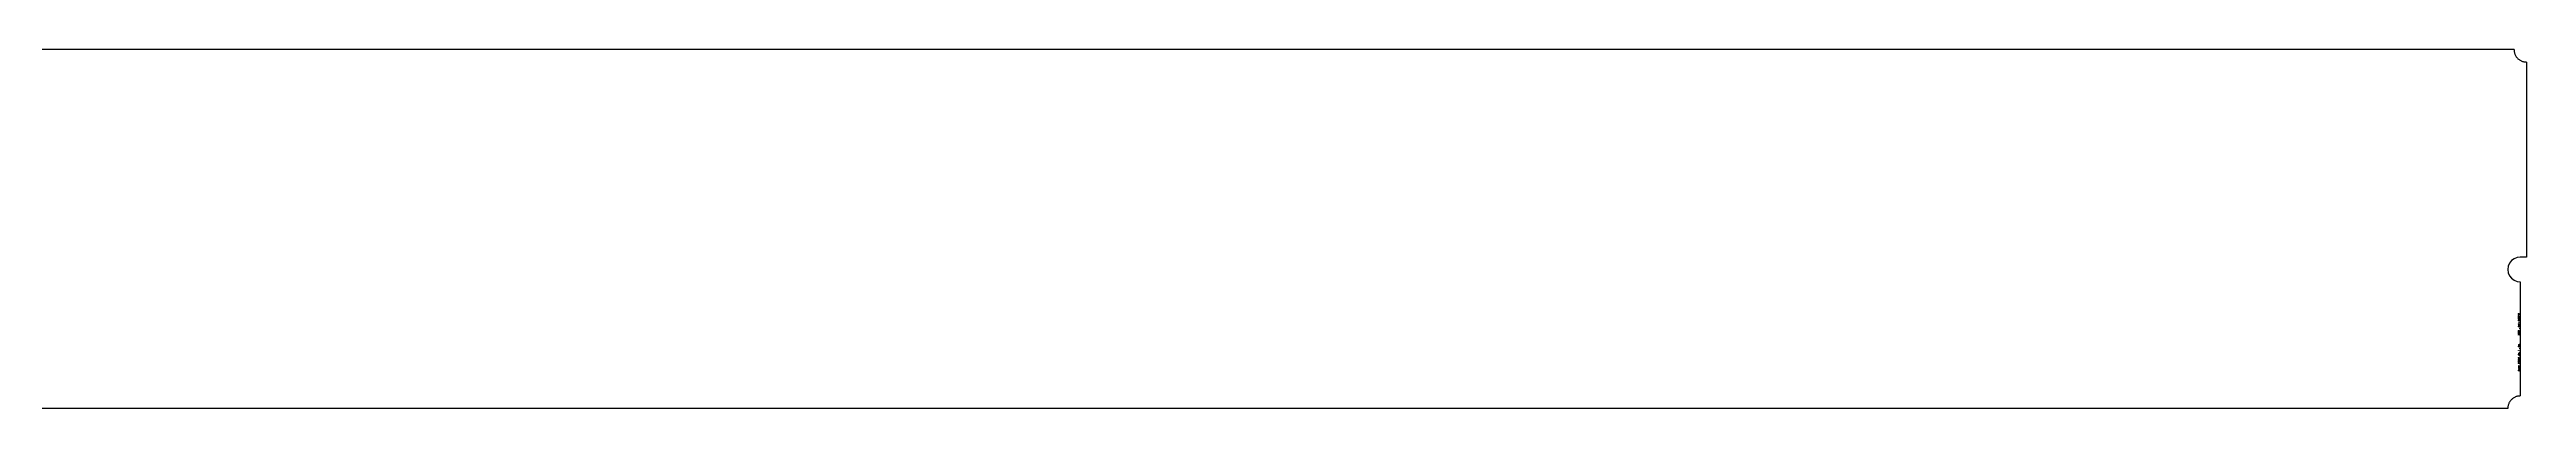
# Model space of a CAD drawing. Extents: x 0 to 11948, y -433 to 432.
# Drawn here: x 5974 to 11948, y -433 to 432 of the extents above; entities that cross this region are included whole.
import ezdxf

# ---------------------------------------------------------------- set-up
doc = ezdxf.new("R2010")
doc.units = 0
doc.header["$LTSCALE"] = 10
doc.header["$MEASUREMENT"] = 0
doc.layers.add('TEILE', color=7, linetype='CONTINUOUS')
doc.layers.add('UNTERSCHRIFT', color=7, linetype='CONTINUOUS')
doc.styles.get("Standard").update_dxf_attribs({"font": 'ROMANS'})

msp = doc.modelspace()

# ---------------------------------------------------------------- linework, layer by layer
at = {"layer": 'TEILE', "color": 2}
for p, q in [((11917.999918, 432.5), (30.000048, 432.5)), ((11917.999918, 432.5), (11918.171875, 430.112946)), ((11918.171875, 430.112946), (11918.357422, 427.51004)), ((11918.357422, 427.51004), (11918.305664, 428.23056)), ((11918.305664, 428.23056), (11919.216797, 424.048035)), ((11919.216797, 424.048035), (11919.708984, 422.519409)), ((11919.708984, 422.519409), (11920.28418, 421.019531)), ((11920.28418, 421.019531), (11920.938477, 419.552551)), ((11920.938477, 419.552551), (11921.670898, 418.122711)), ((11921.670898, 418.122711), (11922.478516, 416.734039)), ((11922.478516, 416.734039), (11923.358398, 415.390594)), ((11923.358398, 415.390594), (11924.308594, 414.096222)), ((11924.308594, 414.096222), (11925.328125, 412.854584)), ((11925.328125, 412.854584), (11926.412109, 411.669281)), ((11926.412109, 411.669281), (11927.558594, 410.543671)), ((11927.558594, 410.543671), (11928.763672, 409.481018)), ((11928.763672, 409.481018), (11930.023438, 408.484344)), ((11930.023438, 408.484344), (11931.333984, 407.556488)), ((11931.333984, 407.556488), (11932.693359, 406.700165)), ((11932.693359, 406.700165), (11934.095703, 405.917816)), ((11934.095703, 405.917816), (11935.538086, 405.21167)), ((11935.538086, 405.21167), (11937.016602, 404.58374)), ((11937.016602, 404.58374), (11938.526367, 404.035828)), ((11938.526367, 404.035828), (11940.063477, 403.569519)), ((11940.063477, 403.569519), (11941.623047, 403.186188)), ((11941.623047, 403.186188), (11943.202148, 402.886841)), ((11943.202148, 402.886841), (11944.793945, 402.672394)), ((11944.793945, 402.672394), (11946.395508, 402.543457)), ((11946.395508, 402.543457), (11948, 402.500366)), ((11948, 402.500366), (11948, 402.5)), ((11948, 402.5), (11948, -67.499924)), ((11904.023438, -89.735352), (11903.001953, -97.499924)), ((11903.001953, -97.499924), (11904.023438, -105.264503)), ((11907.020508, -82.499924), (11904.023438, -89.735352)), ((11904.023438, -105.264503), (11907.020508, -112.499924)), ((11911.788086, -76.28672), (11907.020508, -82.499924)), ((11907.020508, -112.499924), (11911.788086, -118.713135)), ((11918.001953, -71.519165), (11911.788086, -76.28672)), ((11911.788086, -118.713135), (11918.001953, -123.48069)), ((11925.236328, -68.522148), (11918.001953, -71.519165)), ((11933.001953, -67.499924), (11925.236328, -68.522148)), ((11948, -67.499924), (11933.001953, -67.499924)), ((11918.001953, -123.48069), (11925.236328, -126.477699)), ((11925.236328, -126.477699), (11933, -127.499802)), ((11933, -127.499802), (11933, -402.5)), ((11907.294922, -417.033417), (11906.495117, -418.447815)), ((11908.169922, -415.664429), (11907.294922, -417.033417)), ((11909.117188, -414.344818), (11908.169922, -415.664429)), ((11910.135742, -413.078461), (11909.117188, -414.344818)), ((11911.220703, -411.869049), (11910.135742, -413.078461)), ((11912.369141, -410.720184), (11911.220703, -411.869049)), ((11913.579102, -409.635193), (11912.369141, -410.720184)), ((11914.844727, -408.617249), (11913.579102, -409.635193)), ((11916.164063, -407.669373), (11914.844727, -408.617249)), ((11917.53418, -406.794312), (11916.164063, -407.669373)), ((11918.947266, -405.99469), (11917.53418, -406.794312)), ((11920.404297, -405.272797), (11918.947266, -405.99469)), ((11921.895508, -404.630737), (11920.404297, -405.272797)), ((11923.421875, -404.070465), (11921.895508, -404.630737)), ((11924.974609, -403.593567), (11923.421875, -404.070465)), ((11926.551758, -403.201447), (11924.974609, -403.593567)), ((11928.146484, -402.895264), (11926.551758, -403.201447)), ((11929.756836, -402.675934), (11928.146484, -402.895264)), ((11931.375977, -402.544067), (11929.756836, -402.675934)), ((11933, -402.5), (11931.375977, -402.544067)), ((11903, -432.5), (44.999691, -432.5)), ((11903.044922, -430.875885), (11903, -432.500061)), ((11903, -432.500061), (11903, -432.5)), ((11903.175781, -429.25647), (11903.044922, -430.875885)), ((11903.396484, -427.646606), (11903.175781, -429.25647)), ((11903.702148, -426.050964), (11903.396484, -427.646606)), ((11904.09375, -424.474213), (11903.702148, -426.050964)), ((11904.570313, -422.92099), (11904.09375, -424.474213)), ((11905.130859, -421.395905), (11904.570313, -422.92099)), ((11905.772461, -419.903381), (11905.130859, -421.395905)), ((11906.495117, -418.447815), (11905.772461, -419.903381))]:
    msp.add_line(p, q, dxfattribs=at)

# ---------------------------------------------------------------- texts
at = {"layer": 'UNTERSCHRIFT', "color": 2, "oblique": 15, "width": 0.8}
for s, p in [('  , Profi l PL865*10', (11931.000977, -244.199921)), ('Project  DP0GN9  ,Qty. 1  , Pos. ', (11931.000977, -342.999908)), ('10309', (11931.000977, -257.199921))]:
    msp.add_text(s, height=3.25, rotation=90, dxfattribs=at).set_placement(p)

doc.saveas('drawing.dxf')
